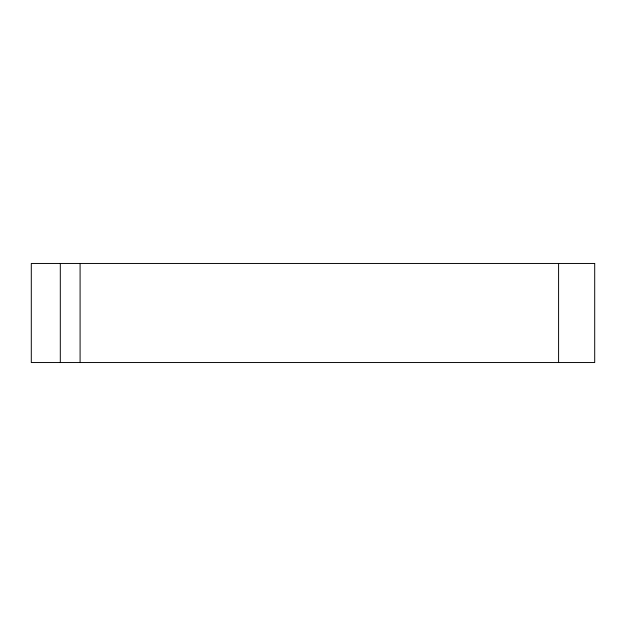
<?xml version="1.0" encoding="UTF-8"?>
<svg xmlns="http://www.w3.org/2000/svg" width="626" height="626" viewBox="0 0 626 626"><rect width="100%" height="100%" fill="white"/><g stroke="black" fill="none" stroke-linecap="round" stroke-linejoin="round"><path stroke-width="0.94" d="M558.588 263.46L558.588 362.54M80.089 263.46L80.089 362.54M60.307 263.46L60.307 362.54M594.7 263.46L31.3 263.46L31.3 362.54L594.7 362.54L594.7 263.46"/></g></svg>
